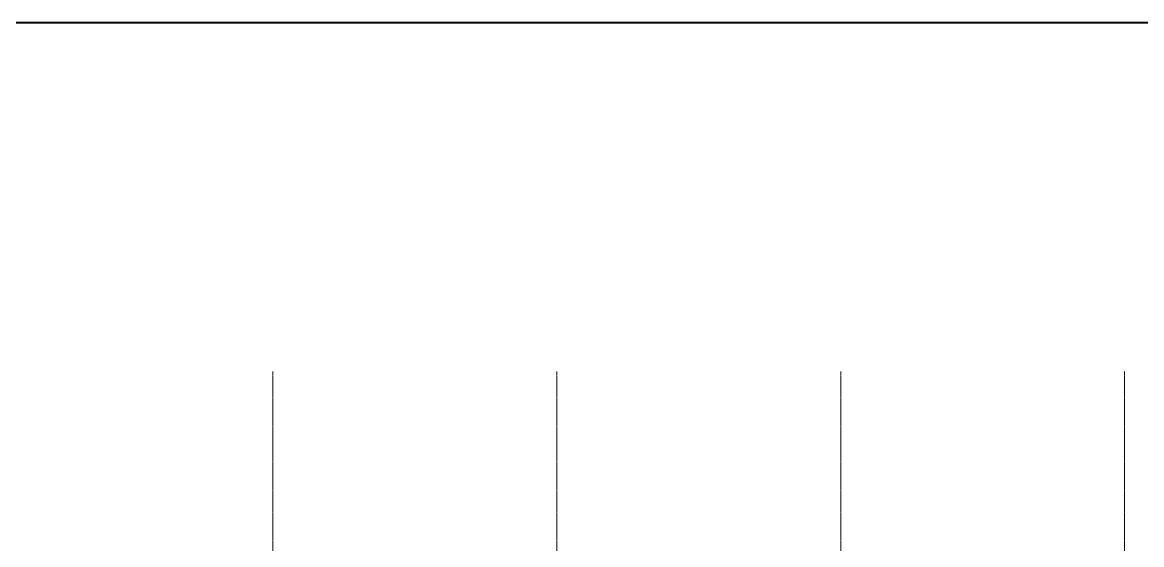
# Model space of a CAD drawing. Header units: millimetres. Extents: x 2390631 to 3136749, y 3674522 to 3929111.
# Drawn here: x 2430773 to 2460340, y 3915311 to 3929111 of the extents above; entities that cross this region are included whole.
import ezdxf

# ---------------------------------------------------------------- set-up
doc = ezdxf.new("R2010")
doc.units = ezdxf.units.MM
doc.header["$MEASUREMENT"] = 0
doc.linetypes.add('CENTER', pattern=[2, 1.25, -0.25, 0.25, -0.25])
for name, color, linetype, lineweight in [('0newfurnture', 30, 'Continuous', 15), ('centreline', 52, 'CENTER', 5), ('wall 0.4', 7, 'Continuous', 40)]:
    doc.layers.add(name, color=color, linetype=linetype, lineweight=lineweight)

# ---------------------------------------------------------------- blocks, each defined once
blk = doc.blocks.new('main grid')
at = {"layer": 'centreline', "ltscale": 5}
for p, q in [((2518911, 4018930), (2518911, 3987284)), ((2526411, 4018930), (2526411, 3987284)), ((2533911, 4018930), (2533911, 3991299)), ((2541411, 4018930), (2541411, 3976624))]:
    blk.add_line(p, q, dxfattribs=at)

msp = doc.modelspace()

# ---------------------------------------------------------------- linework, layer by layer
at = {"layer": 'centreline', "ltscale": 5}
for p, q in [((2437390, 3919883), (2437390, 3911825)), ((2452390, 3919883), (2452390, 3892253))]:
    msp.add_line(p, q, dxfattribs=at)
at = {"layer": 'wall 0.4', "ltscale": 5}
msp.add_lwpolyline([(2419644, 3929111), (2617705, 3929111), (2617776, 3864810), (2419715, 3864810)], close=True, dxfattribs=at)

# ---------------------------------------------------------------- block references
at = {"layer": '0newfurnture', "ltscale": 5}
msp.add_blockref('main grid', (-81520, -99047), dxfattribs=at)

doc.saveas('drawing.dxf')
